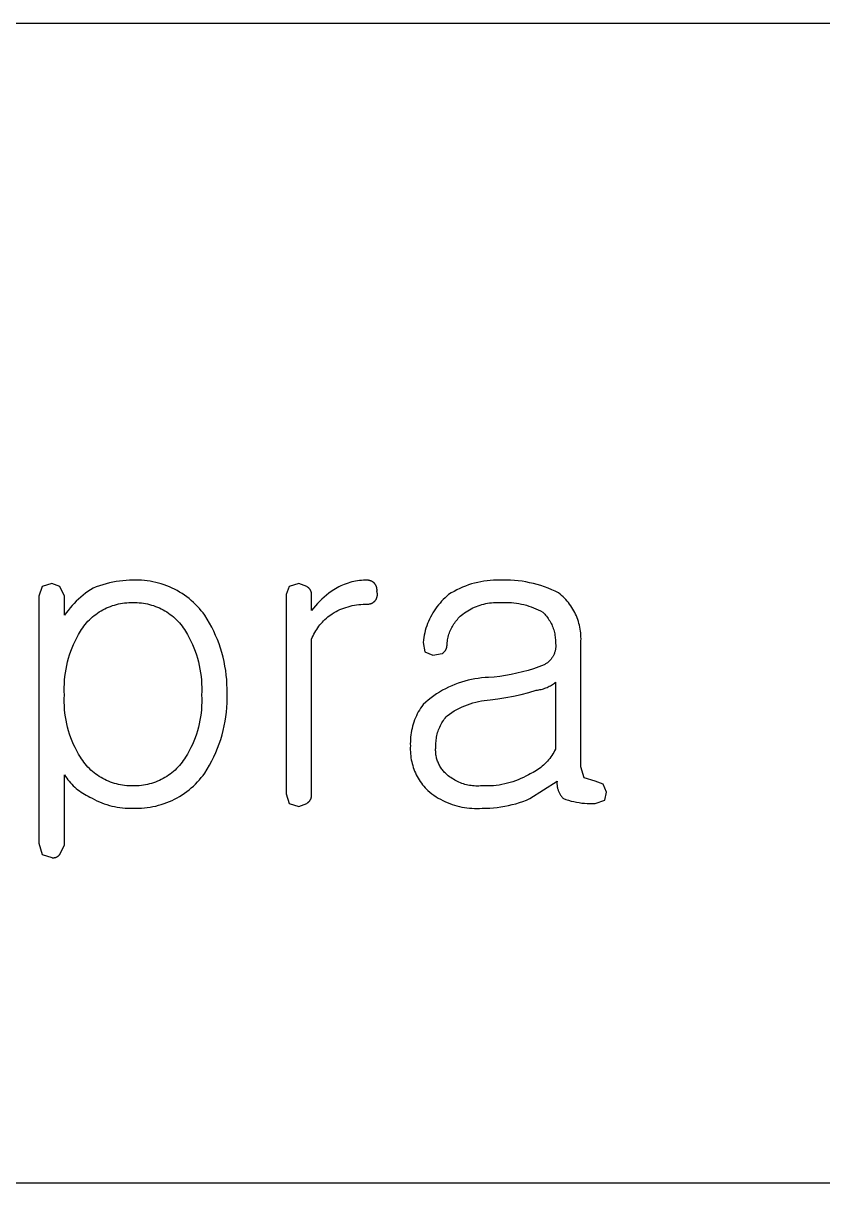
# Model space of a CAD drawing. Header units: millimetres. Extents: x 3033 to 5773, y 123 to 1487.
# Drawn here: x 5701.26 to 5727.12, y 236.56 to 274.06 of the extents above; entities that cross this region are included whole.
import ezdxf

# ---------------------------------------------------------------- set-up
doc = ezdxf.new("R2010")
doc.units = ezdxf.units.MM
doc.header["$MEASUREMENT"] = 0
doc.layers.add('TEX', color=70, linetype='Continuous')

msp = doc.modelspace()

# ---------------------------------------------------------------- linework, layer by layer
at = {"layer": 'TEX'}
for p, q in [((5394.391, 274.063), (5773.113, 274.063)), ((5701.874, 255.843), (5701.771, 255.534)), ((5702.183, 255.946), (5701.874, 255.843)), ((5702.441, 255.843), (5702.183, 255.946)), ((5702.596, 255.534), (5702.441, 255.843)), ((5703.523, 255.792), (5703.44, 255.739)), ((5703.626, 255.832), (5703.523, 255.792)), ((5703.73, 255.87), (5703.626, 255.832)), ((5703.835, 255.903), (5703.73, 255.87)), ((5703.941, 255.934), (5703.835, 255.903)), ((5704.047, 255.961), (5703.941, 255.934)), ((5704.155, 255.984), (5704.047, 255.961)), ((5704.264, 256.004), (5704.155, 255.984)), ((5704.373, 256.02), (5704.264, 256.004)), ((5704.482, 256.033), (5704.373, 256.02)), ((5704.592, 256.042), (5704.482, 256.033)), ((5704.702, 256.048), (5704.592, 256.042)), ((5704.812, 256.05), (5704.702, 256.048)), ((5704.905, 256.052), (5704.812, 256.05)), ((5704.998, 256.051), (5704.905, 256.052)), ((5705.09, 256.047), (5704.998, 256.051)), ((5705.183, 256.04), (5705.09, 256.047)), ((5705.275, 256.03), (5705.183, 256.04)), ((5705.367, 256.016), (5705.275, 256.03)), ((5705.458, 256), (5705.367, 256.016)), ((5705.549, 255.98), (5705.458, 256)), ((5705.639, 255.957), (5705.549, 255.98)), ((5705.728, 255.931), (5705.639, 255.957)), ((5705.816, 255.902), (5705.728, 255.931)), ((5705.904, 255.87), (5705.816, 255.902)), ((5705.99, 255.836), (5705.904, 255.87)), ((5706.074, 255.798), (5705.99, 255.836)), ((5706.158, 255.757), (5706.074, 255.798)), ((5706.24, 255.713), (5706.158, 255.757)), ((5709.864, 255.843), (5709.761, 255.586)), ((5710.173, 255.946), (5709.864, 255.843)), ((5710.431, 255.843), (5710.173, 255.946)), ((5710.439, 255.839), (5710.431, 255.843)), ((5710.447, 255.834), (5710.439, 255.839)), ((5710.456, 255.829), (5710.447, 255.834)), ((5710.464, 255.824), (5710.456, 255.829)), ((5710.471, 255.818), (5710.464, 255.824)), ((5710.479, 255.812), (5710.471, 255.818)), ((5710.486, 255.806), (5710.479, 255.812)), ((5710.494, 255.8), (5710.486, 255.806)), ((5710.501, 255.793), (5710.494, 255.8)), ((5710.507, 255.786), (5710.501, 255.793)), ((5710.514, 255.779), (5710.507, 255.786)), ((5710.52, 255.772), (5710.514, 255.779)), ((5710.526, 255.764), (5710.52, 255.772)), ((5710.532, 255.757), (5710.526, 255.764)), ((5710.537, 255.749), (5710.532, 255.757)), ((5711.361, 255.774), (5711.307, 255.74)), ((5711.416, 255.806), (5711.361, 255.774)), ((5711.471, 255.836), (5711.416, 255.806)), ((5711.528, 255.865), (5711.471, 255.836)), ((5711.586, 255.891), (5711.528, 255.865)), ((5711.645, 255.915), (5711.586, 255.891)), ((5711.704, 255.938), (5711.645, 255.915)), ((5711.764, 255.958), (5711.704, 255.938)), ((5711.825, 255.977), (5711.764, 255.958)), ((5711.886, 255.993), (5711.825, 255.977)), ((5711.948, 256.008), (5711.886, 255.993)), ((5712.01, 256.02), (5711.948, 256.008)), ((5712.073, 256.03), (5712.01, 256.02)), ((5712.136, 256.038), (5712.073, 256.03)), ((5712.199, 256.044), (5712.136, 256.038)), ((5712.262, 256.048), (5712.199, 256.044)), ((5712.326, 256.05), (5712.262, 256.048)), ((5712.389, 256.05), (5712.326, 256.05)), ((5712.4, 256.049), (5712.389, 256.05)), ((5712.411, 256.049), (5712.4, 256.049)), ((5712.422, 256.048), (5712.411, 256.049)), ((5712.432, 256.047), (5712.422, 256.048)), ((5712.443, 256.045), (5712.432, 256.047)), ((5712.454, 256.043), (5712.443, 256.045)), ((5712.464, 256.04), (5712.454, 256.043)), ((5712.475, 256.038), (5712.464, 256.04)), ((5712.485, 256.035), (5712.475, 256.038)), ((5712.495, 256.031), (5712.485, 256.035)), ((5712.505, 256.027), (5712.495, 256.031)), ((5712.515, 256.023), (5712.505, 256.027)), ((5712.525, 256.019), (5712.515, 256.023)), ((5712.535, 256.014), (5712.525, 256.019)), ((5712.544, 256.009), (5712.535, 256.014)), ((5712.553, 256.003), (5712.544, 256.009)), ((5712.563, 255.997), (5712.553, 256.003)), ((5712.571, 255.991), (5712.563, 255.997)), ((5712.58, 255.985), (5712.571, 255.991)), ((5712.588, 255.978), (5712.58, 255.985)), ((5712.597, 255.971), (5712.588, 255.978)), ((5712.605, 255.964), (5712.597, 255.971)), ((5712.612, 255.956), (5712.605, 255.964)), ((5712.62, 255.948), (5712.612, 255.956)), ((5712.627, 255.94), (5712.62, 255.948)), ((5712.634, 255.932), (5712.627, 255.94)), ((5712.64, 255.923), (5712.634, 255.932)), ((5712.647, 255.915), (5712.64, 255.923)), ((5712.653, 255.906), (5712.647, 255.915)), ((5712.658, 255.896), (5712.653, 255.906)), ((5712.664, 255.887), (5712.658, 255.896)), ((5712.669, 255.878), (5712.664, 255.887)), ((5712.673, 255.868), (5712.669, 255.878)), ((5712.678, 255.858), (5712.673, 255.868)), ((5712.682, 255.848), (5712.678, 255.858)), ((5712.685, 255.838), (5712.682, 255.848)), ((5712.689, 255.828), (5712.685, 255.838)), ((5712.692, 255.817), (5712.689, 255.828)), ((5712.694, 255.807), (5712.692, 255.817)), ((5712.697, 255.796), (5712.694, 255.807)), ((5712.698, 255.785), (5712.697, 255.796)), ((5712.7, 255.775), (5712.698, 255.785)), ((5712.701, 255.764), (5712.7, 255.775)), ((5712.702, 255.753), (5712.701, 255.764)), ((5712.702, 255.743), (5712.702, 255.753)), ((5715.377, 255.783), (5715.285, 255.738)), ((5715.471, 255.824), (5715.377, 255.783)), ((5715.566, 255.862), (5715.471, 255.824)), ((5715.662, 255.897), (5715.566, 255.862)), ((5715.76, 255.928), (5715.662, 255.897)), ((5715.858, 255.956), (5715.76, 255.928)), ((5715.957, 255.98), (5715.858, 255.956)), ((5716.058, 256.001), (5715.957, 255.98)), ((5716.158, 256.019), (5716.058, 256.001)), ((5716.26, 256.033), (5716.158, 256.019)), ((5716.362, 256.043), (5716.26, 256.033)), ((5716.464, 256.05), (5716.362, 256.043)), ((5716.566, 256.054), (5716.464, 256.05)), ((5716.669, 256.053), (5716.566, 256.054)), ((5716.771, 256.05), (5716.669, 256.053)), ((5716.896, 256.051), (5716.771, 256.05)), ((5717.02, 256.048), (5716.896, 256.051)), ((5717.145, 256.04), (5717.02, 256.048)), ((5717.269, 256.029), (5717.145, 256.04)), ((5717.393, 256.014), (5717.269, 256.029)), ((5717.516, 255.994), (5717.393, 256.014)), ((5717.638, 255.97), (5717.516, 255.994)), ((5717.76, 255.943), (5717.638, 255.97)), ((5717.88, 255.911), (5717.76, 255.943)), ((5718, 255.875), (5717.88, 255.911)), ((5718.118, 255.835), (5718, 255.875)), ((5718.234, 255.791), (5718.118, 255.835)), ((5718.35, 255.744), (5718.234, 255.791)), ((5701.771, 255.534), (5701.771, 247.544)), ((5702.596, 254.916), (5702.596, 255.534)), ((5703.049, 255.437), (5702.977, 255.369)), ((5703.123, 255.503), (5703.049, 255.437)), ((5703.199, 255.566), (5703.123, 255.503)), ((5703.277, 255.626), (5703.199, 255.566)), ((5703.357, 255.684), (5703.277, 255.626)), ((5703.44, 255.739), (5703.357, 255.684)), ((5706.32, 255.667), (5706.24, 255.713)), ((5706.399, 255.618), (5706.32, 255.667)), ((5706.476, 255.566), (5706.399, 255.618)), ((5706.551, 255.512), (5706.476, 255.566)), ((5706.624, 255.455), (5706.551, 255.512)), ((5706.696, 255.395), (5706.624, 255.455)), ((5706.765, 255.333), (5706.696, 255.395)), ((5709.761, 255.586), (5709.761, 249.142)), ((5710.542, 255.741), (5710.537, 255.749)), ((5710.547, 255.733), (5710.542, 255.741)), ((5710.552, 255.724), (5710.547, 255.733)), ((5710.556, 255.716), (5710.552, 255.724)), ((5710.561, 255.707), (5710.556, 255.716)), ((5710.564, 255.698), (5710.561, 255.707)), ((5710.568, 255.689), (5710.564, 255.698)), ((5710.571, 255.68), (5710.568, 255.689)), ((5710.574, 255.671), (5710.571, 255.68)), ((5710.576, 255.662), (5710.574, 255.671)), ((5710.579, 255.652), (5710.576, 255.662)), ((5710.581, 255.643), (5710.579, 255.652)), ((5710.582, 255.634), (5710.581, 255.643)), ((5710.583, 255.624), (5710.582, 255.634)), ((5710.584, 255.614), (5710.583, 255.624)), ((5710.585, 255.605), (5710.584, 255.614)), ((5710.585, 255.595), (5710.585, 255.605)), ((5710.585, 255.586), (5710.585, 255.595)), ((5710.585, 255.07), (5710.585, 255.586)), ((5710.918, 255.436), (5710.847, 255.367)), ((5710.992, 255.502), (5710.918, 255.436)), ((5711.067, 255.565), (5710.992, 255.502)), ((5711.145, 255.626), (5711.067, 255.565)), ((5711.225, 255.685), (5711.145, 255.626)), ((5711.307, 255.74), (5711.225, 255.685)), ((5712.624, 255.369), (5712.631, 255.377)), ((5712.631, 255.377), (5712.638, 255.385)), ((5712.638, 255.385), (5712.645, 255.393)), ((5712.645, 255.393), (5712.652, 255.402)), ((5712.652, 255.402), (5712.658, 255.41)), ((5712.658, 255.41), (5712.664, 255.419)), ((5712.664, 255.419), (5712.67, 255.429)), ((5712.67, 255.429), (5712.675, 255.438)), ((5712.675, 255.438), (5712.681, 255.447)), ((5712.681, 255.447), (5712.685, 255.457)), ((5712.685, 255.457), (5712.69, 255.467)), ((5712.69, 255.467), (5712.694, 255.477)), ((5712.694, 255.477), (5712.697, 255.487)), ((5712.697, 255.487), (5712.701, 255.497)), ((5712.699, 255.689), (5712.7, 255.699)), ((5712.702, 255.678), (5712.699, 255.689)), ((5712.7, 255.699), (5712.701, 255.71)), ((5712.701, 255.71), (5712.702, 255.721)), ((5712.701, 255.497), (5712.704, 255.508)), ((5712.702, 255.732), (5712.702, 255.743)), ((5712.702, 255.721), (5712.702, 255.732)), ((5712.705, 255.668), (5712.702, 255.678)), ((5712.704, 255.508), (5712.706, 255.518)), ((5712.707, 255.658), (5712.705, 255.668)), ((5712.706, 255.518), (5712.709, 255.529)), ((5712.709, 255.647), (5712.707, 255.658)), ((5712.711, 255.636), (5712.709, 255.647)), ((5712.709, 255.529), (5712.711, 255.539)), ((5712.713, 255.626), (5712.711, 255.636)), ((5712.711, 255.539), (5712.712, 255.55)), ((5712.712, 255.55), (5712.713, 255.561)), ((5712.714, 255.615), (5712.713, 255.626)), ((5712.713, 255.561), (5712.714, 255.572)), ((5712.714, 255.604), (5712.714, 255.615)), ((5712.715, 255.593), (5712.714, 255.604)), ((5712.714, 255.572), (5712.715, 255.582)), ((5712.715, 255.582), (5712.715, 255.593)), ((5714.845, 255.428), (5714.791, 255.371)), ((5714.901, 255.482), (5714.845, 255.428)), ((5714.959, 255.535), (5714.901, 255.482)), ((5715.018, 255.586), (5714.959, 255.535)), ((5715.105, 255.64), (5715.018, 255.586)), ((5715.194, 255.69), (5715.105, 255.64)), ((5715.285, 255.738), (5715.194, 255.69)), ((5718.463, 255.692), (5718.35, 255.744)), ((5718.575, 255.637), (5718.463, 255.692)), ((5718.624, 255.598), (5718.575, 255.637)), ((5718.672, 255.556), (5718.624, 255.598)), ((5718.719, 255.514), (5718.672, 255.556)), ((5718.764, 255.469), (5718.719, 255.514)), ((5718.808, 255.423), (5718.764, 255.469)), ((5718.85, 255.376), (5718.808, 255.423)), ((5718.89, 255.327), (5718.85, 255.376)), ((5702.713, 255.075), (5702.653, 254.996)), ((5702.775, 255.152), (5702.713, 255.075)), ((5702.84, 255.227), (5702.775, 255.152)), ((5702.907, 255.299), (5702.84, 255.227)), ((5702.977, 255.369), (5702.907, 255.299)), ((5703.665, 254.985), (5703.721, 255.023)), ((5703.721, 255.023), (5703.779, 255.058)), ((5703.779, 255.058), (5703.837, 255.092)), ((5703.837, 255.092), (5703.897, 255.123)), ((5703.897, 255.123), (5703.958, 255.152)), ((5703.958, 255.152), (5704.02, 255.179)), ((5704.02, 255.179), (5704.083, 255.204)), ((5704.083, 255.204), (5704.147, 255.227)), ((5704.147, 255.227), (5704.211, 255.247)), ((5704.211, 255.247), (5704.276, 255.266)), ((5704.276, 255.266), (5704.342, 255.281)), ((5704.342, 255.281), (5704.408, 255.295)), ((5704.408, 255.295), (5704.475, 255.306)), ((5704.475, 255.306), (5704.542, 255.315)), ((5704.542, 255.315), (5704.609, 255.322)), ((5704.609, 255.322), (5704.677, 255.326)), ((5704.677, 255.326), (5704.745, 255.328)), ((5704.745, 255.328), (5704.812, 255.328)), ((5704.812, 255.328), (5704.88, 255.328)), ((5704.88, 255.328), (5704.947, 255.326)), ((5704.947, 255.326), (5705.015, 255.322)), ((5705.015, 255.322), (5705.082, 255.315)), ((5705.082, 255.315), (5705.149, 255.306)), ((5705.149, 255.306), (5705.216, 255.295)), ((5705.216, 255.295), (5705.282, 255.281)), ((5705.282, 255.281), (5705.348, 255.266)), ((5705.348, 255.266), (5705.413, 255.247)), ((5705.413, 255.247), (5705.477, 255.227)), ((5705.477, 255.227), (5705.541, 255.204)), ((5705.541, 255.204), (5705.604, 255.179)), ((5705.604, 255.179), (5705.666, 255.152)), ((5705.666, 255.152), (5705.727, 255.123)), ((5705.727, 255.123), (5705.787, 255.092)), ((5705.787, 255.092), (5705.846, 255.058)), ((5705.846, 255.058), (5705.903, 255.023)), ((5705.903, 255.023), (5705.959, 254.985)), ((5706.832, 255.269), (5706.765, 255.333)), ((5706.897, 255.203), (5706.832, 255.269)), ((5706.959, 255.134), (5706.897, 255.203)), ((5707.019, 255.063), (5706.959, 255.134)), ((5707.077, 254.99), (5707.019, 255.063)), ((5710.647, 255.148), (5710.585, 255.07)), ((5710.711, 255.223), (5710.647, 255.148)), ((5710.778, 255.296), (5710.711, 255.223)), ((5710.847, 255.367), (5710.778, 255.296)), ((5711.255, 254.967), (5711.316, 255.003)), ((5711.316, 255.003), (5711.377, 255.037)), ((5711.377, 255.037), (5711.44, 255.068)), ((5711.44, 255.068), (5711.503, 255.098)), ((5711.503, 255.098), (5711.568, 255.125)), ((5711.568, 255.125), (5711.633, 255.15)), ((5711.633, 255.15), (5711.699, 255.173)), ((5711.699, 255.173), (5711.766, 255.194)), ((5711.766, 255.194), (5711.834, 255.213)), ((5711.834, 255.213), (5711.902, 255.229)), ((5711.902, 255.229), (5711.971, 255.243)), ((5711.971, 255.243), (5712.04, 255.254)), ((5712.04, 255.254), (5712.11, 255.263)), ((5712.11, 255.263), (5712.179, 255.27)), ((5712.179, 255.27), (5712.249, 255.275)), ((5712.249, 255.275), (5712.319, 255.277)), ((5712.319, 255.277), (5712.389, 255.276)), ((5712.389, 255.276), (5712.4, 255.276)), ((5712.4, 255.276), (5712.411, 255.276)), ((5712.411, 255.276), (5712.422, 255.277)), ((5712.422, 255.277), (5712.433, 255.278)), ((5712.433, 255.278), (5712.443, 255.279)), ((5712.443, 255.279), (5712.454, 255.281)), ((5712.454, 255.281), (5712.465, 255.283)), ((5712.465, 255.283), (5712.475, 255.285)), ((5712.475, 255.285), (5712.486, 255.288)), ((5712.486, 255.288), (5712.496, 255.291)), ((5712.496, 255.291), (5712.506, 255.294)), ((5712.506, 255.294), (5712.516, 255.298)), ((5712.516, 255.298), (5712.526, 255.302)), ((5712.526, 255.302), (5712.536, 255.307)), ((5712.536, 255.307), (5712.546, 255.312)), ((5712.546, 255.312), (5712.555, 255.317)), ((5712.555, 255.317), (5712.565, 255.322)), ((5712.565, 255.322), (5712.574, 255.328)), ((5712.574, 255.328), (5712.583, 255.334)), ((5712.583, 255.334), (5712.591, 255.34)), ((5712.591, 255.34), (5712.6, 255.347)), ((5712.6, 255.347), (5712.608, 255.354)), ((5712.608, 255.354), (5712.616, 255.361)), ((5712.616, 255.361), (5712.624, 255.369)), ((5714.551, 255.063), (5714.51, 254.997)), ((5714.595, 255.128), (5714.551, 255.063)), ((5714.641, 255.191), (5714.595, 255.128)), ((5714.689, 255.253), (5714.641, 255.191)), ((5714.739, 255.313), (5714.689, 255.253)), ((5714.791, 255.371), (5714.739, 255.313)), ((5715.531, 254.992), (5715.583, 255.028)), ((5715.583, 255.028), (5715.636, 255.062)), ((5715.636, 255.062), (5715.69, 255.094)), ((5715.69, 255.094), (5715.745, 255.124)), ((5715.745, 255.124), (5715.802, 255.152)), ((5715.802, 255.152), (5715.859, 255.178)), ((5715.859, 255.178), (5715.917, 255.202)), ((5715.917, 255.202), (5715.976, 255.225)), ((5715.976, 255.225), (5716.036, 255.245)), ((5716.036, 255.245), (5716.096, 255.263)), ((5716.096, 255.263), (5716.157, 255.279)), ((5716.157, 255.279), (5716.218, 255.293)), ((5716.218, 255.293), (5716.28, 255.305)), ((5716.28, 255.305), (5716.342, 255.315)), ((5716.342, 255.315), (5716.405, 255.322)), ((5716.405, 255.322), (5716.468, 255.328)), ((5716.468, 255.328), (5716.53, 255.331)), ((5716.53, 255.331), (5716.593, 255.332)), ((5716.593, 255.332), (5716.656, 255.331)), ((5716.656, 255.331), (5716.719, 255.328)), ((5716.719, 255.328), (5716.801, 255.331)), ((5716.801, 255.331), (5716.883, 255.332)), ((5716.883, 255.332), (5716.965, 255.33)), ((5716.965, 255.33), (5717.047, 255.325)), ((5717.047, 255.325), (5717.129, 255.317)), ((5717.129, 255.317), (5717.21, 255.307)), ((5717.21, 255.307), (5717.291, 255.294)), ((5717.291, 255.294), (5717.372, 255.278)), ((5717.372, 255.278), (5717.451, 255.26)), ((5717.451, 255.26), (5717.531, 255.238)), ((5717.531, 255.238), (5717.609, 255.215)), ((5717.609, 255.215), (5717.687, 255.188)), ((5717.687, 255.188), (5717.764, 255.159)), ((5717.764, 255.159), (5717.839, 255.128)), ((5717.839, 255.128), (5717.914, 255.094)), ((5717.914, 255.094), (5717.987, 255.058)), ((5717.987, 255.058), (5718.06, 255.019)), ((5718.06, 255.019), (5718.092, 254.987)), ((5718.929, 255.277), (5718.89, 255.327)), ((5718.966, 255.226), (5718.929, 255.277)), ((5719.001, 255.173), (5718.966, 255.226)), ((5719.034, 255.119), (5719.001, 255.173)), ((5719.066, 255.064), (5719.034, 255.119)), ((5719.096, 255.008), (5719.066, 255.064)), ((5719.123, 254.952), (5719.096, 255.008)), ((5702.653, 254.996), (5702.596, 254.916)), ((5703.268, 254.62), (5703.312, 254.672)), ((5703.312, 254.672), (5703.357, 254.722)), ((5703.357, 254.722), (5703.405, 254.77)), ((5703.405, 254.77), (5703.454, 254.817)), ((5703.454, 254.817), (5703.504, 254.862)), ((5703.504, 254.862), (5703.556, 254.905)), ((5703.556, 254.905), (5703.61, 254.946)), ((5703.61, 254.946), (5703.665, 254.985)), ((5705.959, 254.985), (5706.014, 254.946)), ((5706.014, 254.946), (5706.068, 254.905)), ((5706.068, 254.905), (5706.12, 254.862)), ((5706.12, 254.862), (5706.171, 254.817)), ((5706.171, 254.817), (5706.22, 254.77)), ((5706.22, 254.77), (5706.267, 254.722)), ((5706.267, 254.722), (5706.313, 254.672)), ((5706.313, 254.672), (5706.356, 254.62)), ((5707.132, 254.916), (5707.077, 254.99)), ((5707.211, 254.79), (5707.132, 254.916)), ((5707.286, 254.662), (5707.211, 254.79)), ((5707.356, 254.532), (5707.286, 254.662)), ((5710.857, 254.606), (5710.896, 254.652)), ((5710.896, 254.652), (5710.936, 254.697)), ((5710.936, 254.697), (5710.977, 254.74)), ((5710.977, 254.74), (5711.02, 254.782)), ((5711.02, 254.782), (5711.065, 254.822)), ((5711.065, 254.822), (5711.111, 254.861)), ((5711.111, 254.861), (5711.158, 254.898)), ((5711.158, 254.898), (5711.206, 254.933)), ((5711.206, 254.933), (5711.255, 254.967)), ((5714.338, 254.646), (5714.311, 254.573)), ((5714.368, 254.718), (5714.338, 254.646)), ((5714.4, 254.79), (5714.368, 254.718)), ((5714.434, 254.86), (5714.4, 254.79)), ((5714.471, 254.929), (5714.434, 254.86)), ((5714.51, 254.997), (5714.471, 254.929)), ((5715.163, 254.597), (5715.188, 254.636)), ((5715.188, 254.636), (5715.214, 254.674)), ((5715.214, 254.674), (5715.241, 254.712)), ((5715.241, 254.712), (5715.27, 254.748)), ((5715.27, 254.748), (5715.3, 254.784)), ((5715.3, 254.784), (5715.331, 254.819)), ((5715.331, 254.819), (5715.363, 254.852)), ((5715.363, 254.852), (5715.396, 254.884)), ((5715.396, 254.884), (5715.431, 254.916)), ((5715.431, 254.916), (5715.48, 254.955)), ((5715.48, 254.955), (5715.531, 254.992)), ((5718.092, 254.987), (5718.124, 254.954)), ((5718.124, 254.954), (5718.154, 254.92)), ((5718.154, 254.92), (5718.183, 254.885)), ((5718.183, 254.885), (5718.211, 254.849)), ((5718.211, 254.849), (5718.237, 254.812)), ((5718.237, 254.812), (5718.263, 254.774)), ((5718.263, 254.774), (5718.287, 254.735)), ((5718.287, 254.735), (5718.309, 254.695)), ((5718.309, 254.695), (5718.33, 254.655)), ((5718.33, 254.655), (5718.35, 254.614)), ((5719.149, 254.894), (5719.123, 254.952)), ((5719.173, 254.835), (5719.149, 254.894)), ((5719.195, 254.776), (5719.173, 254.835)), ((5719.215, 254.715), (5719.195, 254.776)), ((5719.232, 254.655), (5719.215, 254.715)), ((5719.248, 254.593), (5719.232, 254.655)), ((5702.994, 254.191), (5703.051, 254.297)), ((5703.051, 254.297), (5703.111, 254.4)), ((5703.111, 254.4), (5703.147, 254.457)), ((5703.147, 254.457), (5703.186, 254.513)), ((5703.186, 254.513), (5703.226, 254.567)), ((5703.226, 254.567), (5703.268, 254.62)), ((5706.356, 254.62), (5706.399, 254.567)), ((5706.399, 254.567), (5706.439, 254.513)), ((5706.439, 254.513), (5706.477, 254.457)), ((5706.477, 254.457), (5706.513, 254.4)), ((5706.513, 254.4), (5706.574, 254.297)), ((5706.574, 254.297), (5706.63, 254.191)), ((5707.422, 254.4), (5707.356, 254.532)), ((5707.484, 254.265), (5707.422, 254.4)), ((5707.541, 254.128), (5707.484, 254.265)), ((5710.608, 254.198), (5710.633, 254.252)), ((5710.633, 254.252), (5710.66, 254.306)), ((5710.66, 254.306), (5710.689, 254.359)), ((5710.689, 254.359), (5710.719, 254.41)), ((5710.719, 254.41), (5710.751, 254.461)), ((5710.751, 254.461), (5710.785, 254.511)), ((5710.785, 254.511), (5710.82, 254.559)), ((5710.82, 254.559), (5710.857, 254.606)), ((5714.228, 254.271), (5714.214, 254.194)), ((5714.245, 254.348), (5714.228, 254.271)), ((5714.264, 254.423), (5714.245, 254.348)), ((5714.286, 254.498), (5714.264, 254.423)), ((5714.311, 254.573), (5714.286, 254.498)), ((5715.004, 254.212), (5715.016, 254.257)), ((5715.016, 254.257), (5715.029, 254.301)), ((5715.029, 254.301), (5715.044, 254.345)), ((5715.044, 254.345), (5715.06, 254.389)), ((5715.06, 254.389), (5715.078, 254.432)), ((5715.078, 254.432), (5715.097, 254.474)), ((5715.097, 254.474), (5715.118, 254.516)), ((5715.118, 254.516), (5715.14, 254.556)), ((5715.14, 254.556), (5715.163, 254.597)), ((5718.35, 254.614), (5718.369, 254.572)), ((5718.369, 254.572), (5718.386, 254.53)), ((5718.386, 254.53), (5718.401, 254.487)), ((5718.401, 254.487), (5718.415, 254.444)), ((5718.415, 254.444), (5718.428, 254.4)), ((5718.428, 254.4), (5718.439, 254.356)), ((5718.439, 254.356), (5718.448, 254.311)), ((5718.448, 254.311), (5718.456, 254.266)), ((5718.456, 254.266), (5718.462, 254.221)), ((5719.261, 254.532), (5719.248, 254.593)), ((5719.273, 254.469), (5719.261, 254.532)), ((5719.282, 254.407), (5719.273, 254.469)), ((5719.289, 254.344), (5719.282, 254.407)), ((5719.294, 254.281), (5719.289, 254.344)), ((5719.297, 254.217), (5719.294, 254.281)), ((5702.845, 253.864), (5702.891, 253.975)), ((5702.891, 253.975), (5702.941, 254.084)), ((5702.941, 254.084), (5702.994, 254.191)), ((5706.63, 254.191), (5706.684, 254.084)), ((5706.684, 254.084), (5706.733, 253.975)), ((5706.733, 253.975), (5706.78, 253.864)), ((5707.594, 253.99), (5707.541, 254.128)), ((5707.641, 253.849), (5707.594, 253.99)), ((5710.585, 254.142), (5710.608, 254.198)), ((5710.585, 249.142), (5710.585, 254.142)), ((5714.202, 254.117), (5714.194, 254.039)), ((5714.194, 254.039), (5714.245, 253.73)), ((5714.214, 254.194), (5714.202, 254.117)), ((5714.952, 253.866), (5714.956, 253.878)), ((5714.956, 253.878), (5714.959, 253.889)), ((5714.959, 253.889), (5714.961, 253.901)), ((5714.961, 253.901), (5714.964, 253.913)), ((5714.964, 253.913), (5714.965, 253.924)), ((5714.965, 253.924), (5714.967, 253.936)), ((5714.967, 253.936), (5714.969, 253.983)), ((5714.969, 253.983), (5714.973, 254.029)), ((5714.973, 254.029), (5714.979, 254.075)), ((5714.979, 254.075), (5714.986, 254.121)), ((5714.986, 254.121), (5714.994, 254.166)), ((5714.994, 254.166), (5715.004, 254.212)), ((5718.462, 254.221), (5718.467, 254.176)), ((5718.467, 254.176), (5718.47, 254.13)), ((5718.47, 254.13), (5718.472, 254.085)), ((5718.472, 254.085), (5718.472, 254.039)), ((5718.472, 254.039), (5718.475, 254.016)), ((5718.475, 254.016), (5718.478, 253.992)), ((5718.478, 253.992), (5718.48, 253.968)), ((5718.48, 253.896), (5718.479, 253.872)), ((5718.48, 253.968), (5718.481, 253.944)), ((5718.481, 253.92), (5718.48, 253.896)), ((5718.481, 253.944), (5718.481, 253.92)), ((5719.298, 254.154), (5719.297, 254.217)), ((5719.297, 254.091), (5719.298, 254.154)), ((5719.297, 250.019), (5719.297, 254.091)), ((5702.698, 253.408), (5702.729, 253.524)), ((5702.729, 253.524), (5702.764, 253.638)), ((5702.764, 253.638), (5702.802, 253.752)), ((5702.802, 253.752), (5702.845, 253.864)), ((5706.78, 253.864), (5706.822, 253.752)), ((5706.822, 253.752), (5706.861, 253.638)), ((5706.861, 253.638), (5706.895, 253.524)), ((5706.895, 253.524), (5706.926, 253.408)), ((5707.684, 253.708), (5707.641, 253.849)), ((5707.723, 253.564), (5707.684, 253.708)), ((5707.756, 253.42), (5707.723, 253.564)), ((5714.245, 253.73), (5714.503, 253.627)), ((5714.503, 253.627), (5714.812, 253.678)), ((5714.812, 253.678), (5714.822, 253.685)), ((5714.822, 253.685), (5714.832, 253.692)), ((5714.832, 253.692), (5714.841, 253.7)), ((5714.841, 253.7), (5714.85, 253.708)), ((5714.85, 253.708), (5714.859, 253.716)), ((5714.859, 253.716), (5714.867, 253.724)), ((5714.867, 253.724), (5714.875, 253.733)), ((5714.875, 253.733), (5714.883, 253.742)), ((5714.883, 253.742), (5714.891, 253.751)), ((5714.891, 253.751), (5714.898, 253.76)), ((5714.898, 253.76), (5714.905, 253.77)), ((5714.905, 253.77), (5714.912, 253.78)), ((5714.912, 253.78), (5714.918, 253.79)), ((5714.918, 253.79), (5714.924, 253.8)), ((5714.924, 253.8), (5714.93, 253.811)), ((5714.93, 253.811), (5714.935, 253.822)), ((5714.935, 253.822), (5714.94, 253.832)), ((5714.94, 253.832), (5714.945, 253.844)), ((5714.945, 253.844), (5714.949, 253.855)), ((5714.949, 253.855), (5714.952, 253.866)), ((5718.346, 253.518), (5718.331, 253.499)), ((5718.36, 253.537), (5718.346, 253.518)), ((5718.373, 253.557), (5718.36, 253.537)), ((5718.386, 253.578), (5718.373, 253.557)), ((5718.398, 253.599), (5718.386, 253.578)), ((5718.409, 253.62), (5718.398, 253.599)), ((5718.419, 253.641), (5718.409, 253.62)), ((5718.429, 253.663), (5718.419, 253.641)), ((5718.437, 253.686), (5718.429, 253.663)), ((5718.445, 253.708), (5718.437, 253.686)), ((5718.453, 253.731), (5718.445, 253.708)), ((5718.459, 253.754), (5718.453, 253.731)), ((5718.465, 253.777), (5718.459, 253.754)), ((5718.47, 253.801), (5718.465, 253.777)), ((5718.474, 253.825), (5718.47, 253.801)), ((5718.477, 253.848), (5718.474, 253.825)), ((5718.479, 253.872), (5718.477, 253.848)), ((5702.628, 253.055), (5702.648, 253.174)), ((5702.648, 253.174), (5702.671, 253.291)), ((5702.671, 253.291), (5702.698, 253.408)), ((5706.926, 253.408), (5706.954, 253.291)), ((5706.954, 253.291), (5706.977, 253.174)), ((5706.977, 253.174), (5706.996, 253.055)), ((5707.785, 253.275), (5707.756, 253.42)), ((5707.809, 253.128), (5707.785, 253.275)), ((5707.827, 252.981), (5707.809, 253.128)), ((5717.585, 253.133), (5717.406, 253.083)), ((5717.762, 253.189), (5717.585, 253.133)), ((5717.938, 253.25), (5717.762, 253.189)), ((5718.111, 253.318), (5717.938, 253.25)), ((5718.132, 253.329), (5718.111, 253.318)), ((5718.153, 253.341), (5718.132, 253.329)), ((5718.173, 253.354), (5718.153, 253.341)), ((5718.193, 253.368), (5718.173, 253.354)), ((5718.212, 253.382), (5718.193, 253.368)), ((5718.231, 253.397), (5718.212, 253.382)), ((5718.249, 253.412), (5718.231, 253.397)), ((5718.267, 253.428), (5718.249, 253.412)), ((5718.284, 253.445), (5718.267, 253.428)), ((5718.3, 253.463), (5718.284, 253.445)), ((5718.316, 253.48), (5718.3, 253.463)), ((5718.331, 253.499), (5718.316, 253.48)), ((5702.594, 252.698), (5702.601, 252.817)), ((5702.601, 252.817), (5702.613, 252.937)), ((5702.613, 252.937), (5702.628, 253.055)), ((5706.996, 253.055), (5707.011, 252.937)), ((5707.011, 252.937), (5707.023, 252.817)), ((5707.023, 252.817), (5707.03, 252.698)), ((5707.841, 252.834), (5707.827, 252.981)), ((5707.85, 252.686), (5707.841, 252.834)), ((5715.432, 252.755), (5715.326, 252.72)), ((5715.538, 252.787), (5715.432, 252.755)), ((5715.646, 252.815), (5715.538, 252.787)), ((5715.755, 252.84), (5715.646, 252.815)), ((5715.864, 252.861), (5715.755, 252.84)), ((5715.974, 252.877), (5715.864, 252.861)), ((5716.085, 252.891), (5715.974, 252.877)), ((5716.196, 252.9), (5716.085, 252.891)), ((5716.307, 252.905), (5716.196, 252.9)), ((5716.492, 252.92), (5716.307, 252.905)), ((5716.677, 252.941), (5716.492, 252.92)), ((5716.861, 252.967), (5716.677, 252.941)), ((5717.044, 253), (5716.861, 252.967)), ((5717.226, 253.039), (5717.044, 253)), ((5717.406, 253.083), (5717.226, 253.039)), ((5718.441, 252.726), (5718.472, 252.751)), ((5718.472, 252.751), (5718.472, 250.586)), ((5702.591, 252.578), (5702.594, 252.698)), ((5702.591, 252.458), (5702.591, 252.578)), ((5702.596, 252.338), (5702.591, 252.458)), ((5707.033, 252.458), (5707.029, 252.338)), ((5707.03, 252.698), (5707.034, 252.578)), ((5707.034, 252.578), (5707.033, 252.458)), ((5707.854, 252.538), (5707.85, 252.686)), ((5707.853, 252.39), (5707.854, 252.538)), ((5707.855, 252.239), (5707.853, 252.39)), ((5714.724, 252.433), (5714.63, 252.373)), ((5714.82, 252.489), (5714.724, 252.433)), ((5714.918, 252.542), (5714.82, 252.489)), ((5715.018, 252.592), (5714.918, 252.542)), ((5715.119, 252.638), (5715.018, 252.592)), ((5715.222, 252.681), (5715.119, 252.638)), ((5715.326, 252.72), (5715.222, 252.681)), ((5717.362, 252.356), (5717.609, 252.42)), ((5717.609, 252.42), (5717.853, 252.493)), ((5717.853, 252.493), (5717.893, 252.498)), ((5717.893, 252.498), (5717.933, 252.504)), ((5717.933, 252.504), (5717.972, 252.511)), ((5717.972, 252.511), (5718.011, 252.52)), ((5718.011, 252.52), (5718.05, 252.53)), ((5718.05, 252.53), (5718.088, 252.542)), ((5718.088, 252.542), (5718.126, 252.555)), ((5718.126, 252.555), (5718.163, 252.569)), ((5718.163, 252.569), (5718.2, 252.584)), ((5718.2, 252.584), (5718.236, 252.601)), ((5718.236, 252.601), (5718.272, 252.619)), ((5718.272, 252.619), (5718.307, 252.638)), ((5718.307, 252.638), (5718.342, 252.658)), ((5718.342, 252.658), (5718.375, 252.679)), ((5718.375, 252.679), (5718.408, 252.702)), ((5718.408, 252.702), (5718.441, 252.726)), ((5702.59, 252.104), (5702.591, 252.221)), ((5702.594, 251.987), (5702.59, 252.104)), ((5702.591, 252.221), (5702.596, 252.338)), ((5707.029, 252.338), (5707.033, 252.221)), ((5707.034, 252.104), (5707.03, 251.987)), ((5707.033, 252.221), (5707.034, 252.104)), ((5707.844, 251.937), (5707.852, 252.088)), ((5707.852, 252.088), (5707.855, 252.239)), ((5714.194, 252.029), (5714.152, 251.971)), ((5714.276, 252.104), (5714.194, 252.029)), ((5714.361, 252.176), (5714.276, 252.104)), ((5714.448, 252.245), (5714.361, 252.176)), ((5714.538, 252.311), (5714.448, 252.245)), ((5714.63, 252.373), (5714.538, 252.311)), ((5715.539, 251.989), (5715.627, 252.023)), ((5715.627, 252.023), (5715.715, 252.054)), ((5715.715, 252.054), (5715.805, 252.082)), ((5715.805, 252.082), (5715.896, 252.107)), ((5715.896, 252.107), (5715.987, 252.129)), ((5715.987, 252.129), (5716.079, 252.147)), ((5716.079, 252.147), (5716.172, 252.163)), ((5716.172, 252.163), (5716.265, 252.175)), ((5716.265, 252.175), (5716.359, 252.184)), ((5716.359, 252.184), (5716.612, 252.214)), ((5716.612, 252.214), (5716.863, 252.253)), ((5716.863, 252.253), (5717.114, 252.3)), ((5717.114, 252.3), (5717.362, 252.356)), ((5702.601, 251.87), (5702.594, 251.987)), ((5702.613, 251.754), (5702.601, 251.87)), ((5702.628, 251.637), (5702.613, 251.754)), ((5702.647, 251.522), (5702.628, 251.637)), ((5706.996, 251.637), (5706.977, 251.522)), ((5707.012, 251.754), (5706.996, 251.637)), ((5707.023, 251.87), (5707.012, 251.754)), ((5707.03, 251.987), (5707.023, 251.87)), ((5707.79, 251.488), (5707.813, 251.637)), ((5707.813, 251.637), (5707.831, 251.787)), ((5707.831, 251.787), (5707.844, 251.937)), ((5713.974, 251.661), (5713.945, 251.596)), ((5714.005, 251.726), (5713.974, 251.661)), ((5714.038, 251.789), (5714.005, 251.726)), ((5714.074, 251.851), (5714.038, 251.789)), ((5714.112, 251.912), (5714.074, 251.851)), ((5714.152, 251.971), (5714.112, 251.912)), ((5714.904, 251.594), (5714.935, 251.631)), ((5714.935, 251.631), (5714.967, 251.668)), ((5714.967, 251.668), (5715.044, 251.722)), ((5715.044, 251.722), (5715.122, 251.774)), ((5715.122, 251.774), (5715.202, 251.823)), ((5715.202, 251.823), (5715.284, 251.868)), ((5715.284, 251.868), (5715.368, 251.911)), ((5715.368, 251.911), (5715.453, 251.952)), ((5715.453, 251.952), (5715.539, 251.989)), ((5702.67, 251.407), (5702.647, 251.522)), ((5702.698, 251.293), (5702.67, 251.407)), ((5702.729, 251.18), (5702.698, 251.293)), ((5706.927, 251.293), (5706.896, 251.18)), ((5706.954, 251.407), (5706.927, 251.293)), ((5706.977, 251.522), (5706.954, 251.407)), ((5707.728, 251.192), (5707.761, 251.339)), ((5707.761, 251.339), (5707.79, 251.488)), ((5713.834, 251.257), (5713.819, 251.187)), ((5713.851, 251.326), (5713.834, 251.257)), ((5713.871, 251.395), (5713.851, 251.326)), ((5713.893, 251.463), (5713.871, 251.395)), ((5713.918, 251.53), (5713.893, 251.463)), ((5713.945, 251.596), (5713.918, 251.53)), ((5714.692, 251.213), (5714.71, 251.258)), ((5714.71, 251.258), (5714.729, 251.303)), ((5714.729, 251.303), (5714.75, 251.347)), ((5714.75, 251.347), (5714.772, 251.39)), ((5714.772, 251.39), (5714.796, 251.433)), ((5714.796, 251.433), (5714.821, 251.474)), ((5714.821, 251.474), (5714.847, 251.515)), ((5714.847, 251.515), (5714.875, 251.555)), ((5714.875, 251.555), (5714.904, 251.594)), ((5702.764, 251.068), (5702.729, 251.18)), ((5702.802, 250.958), (5702.764, 251.068)), ((5702.845, 250.849), (5702.802, 250.958)), ((5706.822, 250.958), (5706.78, 250.849)), ((5706.861, 251.068), (5706.822, 250.958)), ((5706.896, 251.18), (5706.861, 251.068)), ((5707.599, 250.758), (5707.647, 250.901)), ((5707.647, 250.901), (5707.69, 251.046)), ((5707.69, 251.046), (5707.728, 251.192)), ((5713.783, 250.903), (5713.78, 250.832)), ((5713.788, 250.975), (5713.783, 250.903)), ((5713.796, 251.046), (5713.788, 250.975)), ((5713.806, 251.116), (5713.796, 251.046)), ((5713.819, 251.187), (5713.806, 251.116)), ((5714.61, 250.834), (5714.614, 250.883)), ((5714.614, 250.883), (5714.621, 250.931)), ((5714.621, 250.931), (5714.628, 250.979)), ((5714.628, 250.979), (5714.638, 251.027)), ((5714.638, 251.027), (5714.649, 251.074)), ((5714.649, 251.074), (5714.662, 251.121)), ((5714.662, 251.121), (5714.676, 251.167)), ((5714.676, 251.167), (5714.692, 251.213)), ((5702.891, 250.741), (5702.845, 250.849)), ((5702.94, 250.635), (5702.891, 250.741)), ((5702.994, 250.531), (5702.94, 250.635)), ((5703.051, 250.428), (5702.994, 250.531)), ((5706.63, 250.531), (5706.574, 250.428)), ((5706.684, 250.635), (5706.63, 250.531)), ((5706.734, 250.741), (5706.684, 250.635)), ((5706.78, 250.849), (5706.734, 250.741)), ((5707.488, 250.477), (5707.546, 250.617)), ((5707.546, 250.617), (5707.599, 250.758)), ((5713.779, 250.625), (5713.778, 250.561)), ((5713.778, 250.561), (5713.78, 250.497)), ((5713.78, 250.832), (5713.779, 250.76)), ((5713.779, 250.76), (5713.781, 250.689)), ((5713.781, 250.689), (5713.779, 250.625)), ((5714.598, 250.582), (5714.599, 250.618)), ((5714.598, 250.546), (5714.598, 250.582)), ((5714.599, 250.51), (5714.598, 250.546)), ((5714.599, 250.618), (5714.602, 250.653)), ((5714.601, 250.474), (5714.599, 250.51)), ((5714.602, 250.653), (5714.606, 250.689)), ((5714.606, 250.737), (5714.607, 250.786)), ((5714.606, 250.689), (5714.606, 250.737)), ((5714.607, 250.786), (5714.61, 250.834)), ((5718.445, 250.534), (5718.417, 250.482)), ((5718.472, 250.586), (5718.445, 250.534)), ((5703.111, 250.328), (5703.051, 250.428)), ((5703.147, 250.271), (5703.111, 250.328)), ((5703.186, 250.215), (5703.147, 250.271)), ((5703.226, 250.161), (5703.186, 250.215)), ((5703.268, 250.108), (5703.226, 250.161)), ((5706.399, 250.161), (5706.356, 250.108)), ((5706.439, 250.215), (5706.399, 250.161)), ((5706.477, 250.271), (5706.439, 250.215)), ((5706.513, 250.328), (5706.477, 250.271)), ((5706.574, 250.428), (5706.513, 250.328)), ((5707.288, 250.071), (5707.359, 250.204)), ((5707.359, 250.204), (5707.426, 250.339)), ((5707.426, 250.339), (5707.488, 250.477)), ((5713.78, 250.497), (5713.785, 250.433)), ((5713.785, 250.433), (5713.791, 250.369)), ((5713.791, 250.369), (5713.799, 250.306)), ((5713.799, 250.306), (5713.81, 250.243)), ((5713.81, 250.243), (5713.823, 250.18)), ((5713.823, 250.18), (5713.838, 250.118)), ((5714.604, 250.439), (5714.601, 250.474)), ((5714.609, 250.403), (5714.604, 250.439)), ((5714.615, 250.368), (5714.609, 250.403)), ((5714.622, 250.333), (5714.615, 250.368)), ((5714.63, 250.298), (5714.622, 250.333)), ((5714.64, 250.264), (5714.63, 250.298)), ((5714.65, 250.229), (5714.64, 250.264)), ((5714.662, 250.196), (5714.65, 250.229)), ((5714.675, 250.162), (5714.662, 250.196)), ((5714.689, 250.129), (5714.675, 250.162)), ((5714.704, 250.097), (5714.689, 250.129)), ((5718.171, 250.156), (5718.13, 250.114)), ((5718.211, 250.198), (5718.171, 250.156)), ((5718.249, 250.243), (5718.211, 250.198)), ((5718.286, 250.288), (5718.249, 250.243)), ((5718.321, 250.335), (5718.286, 250.288)), ((5718.355, 250.383), (5718.321, 250.335)), ((5718.387, 250.432), (5718.355, 250.383)), ((5718.417, 250.482), (5718.387, 250.432)), ((5702.596, 247.493), (5702.596, 249.761)), ((5702.596, 249.761), (5702.631, 249.706)), ((5703.312, 250.056), (5703.268, 250.108)), ((5703.357, 250.006), (5703.312, 250.056)), ((5703.405, 249.958), (5703.357, 250.006)), ((5703.454, 249.911), (5703.405, 249.958)), ((5703.504, 249.866), (5703.454, 249.911)), ((5703.556, 249.823), (5703.504, 249.866)), ((5703.61, 249.782), (5703.556, 249.823)), ((5703.665, 249.743), (5703.61, 249.782)), ((5706.014, 249.782), (5705.959, 249.743)), ((5706.068, 249.823), (5706.014, 249.782)), ((5706.12, 249.866), (5706.068, 249.823)), ((5706.171, 249.911), (5706.12, 249.866)), ((5706.22, 249.958), (5706.171, 249.911)), ((5706.267, 250.006), (5706.22, 249.958)), ((5706.313, 250.056), (5706.267, 250.006)), ((5706.356, 250.108), (5706.313, 250.056)), ((5707.077, 249.738), (5707.132, 249.812)), ((5707.132, 249.812), (5707.212, 249.94)), ((5707.212, 249.94), (5707.288, 250.071)), ((5713.838, 250.118), (5713.855, 250.056)), ((5713.855, 250.056), (5713.874, 249.995)), ((5713.874, 249.995), (5713.896, 249.935)), ((5713.896, 249.935), (5713.919, 249.876)), ((5713.919, 249.876), (5713.945, 249.817)), ((5713.945, 249.817), (5713.972, 249.759)), ((5713.972, 249.759), (5714.001, 249.702)), ((5714.721, 250.065), (5714.704, 250.097)), ((5714.738, 250.034), (5714.721, 250.065)), ((5714.757, 250.003), (5714.738, 250.034)), ((5714.776, 249.973), (5714.757, 250.003)), ((5714.797, 249.944), (5714.776, 249.973)), ((5714.818, 249.915), (5714.797, 249.944)), ((5714.841, 249.888), (5714.818, 249.915)), ((5714.864, 249.861), (5714.841, 249.888)), ((5714.888, 249.834), (5714.864, 249.861)), ((5714.914, 249.809), (5714.888, 249.834)), ((5714.94, 249.785), (5714.914, 249.809)), ((5714.967, 249.761), (5714.94, 249.785)), ((5715.006, 249.728), (5714.967, 249.761)), ((5717.596, 249.761), (5717.516, 249.716)), ((5717.649, 249.784), (5717.596, 249.761)), ((5717.702, 249.81), (5717.649, 249.784)), ((5717.754, 249.837), (5717.702, 249.81)), ((5717.805, 249.866), (5717.754, 249.837)), ((5717.855, 249.896), (5717.805, 249.866)), ((5717.904, 249.929), (5717.855, 249.896)), ((5717.951, 249.963), (5717.904, 249.929)), ((5717.998, 249.998), (5717.951, 249.963)), ((5718.043, 250.035), (5717.998, 249.998)), ((5718.087, 250.074), (5718.043, 250.035)), ((5718.13, 250.114), (5718.087, 250.074)), ((5719.4, 249.658), (5719.297, 250.019)), ((5702.631, 249.706), (5702.668, 249.652)), ((5702.668, 249.652), (5702.708, 249.6)), ((5702.708, 249.6), (5702.749, 249.549)), ((5702.749, 249.549), (5702.791, 249.499)), ((5702.791, 249.499), (5702.836, 249.451)), ((5702.836, 249.451), (5702.882, 249.405)), ((5702.882, 249.405), (5702.93, 249.36)), ((5703.721, 249.705), (5703.665, 249.743)), ((5703.779, 249.67), (5703.721, 249.705)), ((5703.837, 249.636), (5703.779, 249.67)), ((5703.897, 249.605), (5703.837, 249.636)), ((5703.958, 249.576), (5703.897, 249.605)), ((5704.02, 249.549), (5703.958, 249.576)), ((5704.083, 249.524), (5704.02, 249.549)), ((5704.147, 249.501), (5704.083, 249.524)), ((5704.211, 249.481), (5704.147, 249.501)), ((5704.276, 249.462), (5704.211, 249.481)), ((5704.342, 249.447), (5704.276, 249.462)), ((5704.408, 249.433), (5704.342, 249.447)), ((5704.475, 249.422), (5704.408, 249.433)), ((5704.542, 249.413), (5704.475, 249.422)), ((5704.609, 249.406), (5704.542, 249.413)), ((5704.677, 249.402), (5704.609, 249.406)), ((5704.745, 249.4), (5704.677, 249.402)), ((5704.812, 249.4), (5704.745, 249.4)), ((5704.88, 249.4), (5704.812, 249.4)), ((5704.947, 249.402), (5704.88, 249.4)), ((5705.015, 249.406), (5704.947, 249.402)), ((5705.082, 249.413), (5705.015, 249.406)), ((5705.149, 249.422), (5705.082, 249.413)), ((5705.216, 249.433), (5705.149, 249.422)), ((5705.282, 249.447), (5705.216, 249.433)), ((5705.348, 249.462), (5705.282, 249.447)), ((5705.413, 249.481), (5705.348, 249.462)), ((5705.477, 249.501), (5705.413, 249.481)), ((5705.541, 249.524), (5705.477, 249.501)), ((5705.604, 249.549), (5705.541, 249.524)), ((5705.666, 249.576), (5705.604, 249.549)), ((5705.727, 249.605), (5705.666, 249.576)), ((5705.787, 249.636), (5705.727, 249.605)), ((5705.846, 249.67), (5705.787, 249.636)), ((5705.903, 249.705), (5705.846, 249.67)), ((5705.959, 249.743), (5705.903, 249.705)), ((5706.696, 249.333), (5706.765, 249.395)), ((5706.765, 249.395), (5706.832, 249.459)), ((5706.832, 249.459), (5706.897, 249.526)), ((5706.897, 249.526), (5706.959, 249.594)), ((5706.959, 249.594), (5707.019, 249.665)), ((5707.019, 249.665), (5707.077, 249.738)), ((5714.001, 249.702), (5714.033, 249.646)), ((5714.033, 249.646), (5714.066, 249.592)), ((5714.066, 249.592), (5714.101, 249.538)), ((5714.101, 249.538), (5714.138, 249.486)), ((5714.138, 249.486), (5714.177, 249.435)), ((5714.177, 249.435), (5714.217, 249.385)), ((5714.217, 249.385), (5714.259, 249.337)), ((5715.046, 249.697), (5715.006, 249.728)), ((5715.087, 249.667), (5715.046, 249.697)), ((5715.129, 249.638), (5715.087, 249.667)), ((5715.172, 249.611), (5715.129, 249.638)), ((5715.216, 249.585), (5715.172, 249.611)), ((5715.261, 249.561), (5715.216, 249.585)), ((5715.307, 249.538), (5715.261, 249.561)), ((5715.353, 249.517), (5715.307, 249.538)), ((5715.401, 249.498), (5715.353, 249.517)), ((5715.448, 249.48), (5715.401, 249.498)), ((5715.497, 249.464), (5715.448, 249.48)), ((5715.545, 249.449), (5715.497, 249.464)), ((5715.595, 249.436), (5715.545, 249.449)), ((5715.644, 249.425), (5715.595, 249.436)), ((5715.694, 249.415), (5715.644, 249.425)), ((5715.745, 249.407), (5715.694, 249.415)), ((5715.795, 249.401), (5715.745, 249.407)), ((5715.846, 249.397), (5715.795, 249.401)), ((5715.897, 249.394), (5715.846, 249.397)), ((5715.948, 249.393), (5715.897, 249.394)), ((5715.999, 249.394), (5715.948, 249.393)), ((5716.05, 249.396), (5715.999, 249.394)), ((5716.101, 249.4), (5716.05, 249.396)), ((5716.192, 249.397), (5716.101, 249.4)), ((5716.284, 249.396), (5716.192, 249.397)), ((5716.376, 249.399), (5716.284, 249.396)), ((5716.467, 249.405), (5716.376, 249.399)), ((5716.559, 249.415), (5716.467, 249.405)), ((5716.65, 249.427), (5716.559, 249.415)), ((5716.74, 249.442), (5716.65, 249.427)), ((5716.83, 249.461), (5716.74, 249.442)), ((5716.919, 249.482), (5716.83, 249.461)), ((5717.008, 249.507), (5716.919, 249.482)), ((5717.095, 249.534), (5717.008, 249.507)), ((5717.182, 249.565), (5717.095, 249.534)), ((5717.267, 249.598), (5717.182, 249.565)), ((5717.351, 249.635), (5717.267, 249.598)), ((5717.434, 249.674), (5717.351, 249.635)), ((5717.516, 249.716), (5717.434, 249.674)), ((5717.647, 248.988), (5718.523, 249.555)), ((5718.521, 249.507), (5718.52, 249.483)), ((5718.52, 249.483), (5718.521, 249.459)), ((5718.522, 249.531), (5718.521, 249.507)), ((5718.521, 249.459), (5718.522, 249.435)), ((5718.523, 249.555), (5718.522, 249.531)), ((5718.522, 249.435), (5718.525, 249.411)), ((5718.525, 249.411), (5718.528, 249.387)), ((5718.528, 249.387), (5718.532, 249.364)), ((5719.761, 249.555), (5719.4, 249.658)), ((5720.018, 249.452), (5719.761, 249.555)), ((5720.121, 249.194), (5720.018, 249.452)), ((5702.93, 249.36), (5702.979, 249.317)), ((5702.979, 249.317), (5703.03, 249.276)), ((5703.03, 249.276), (5703.082, 249.236)), ((5703.082, 249.236), (5703.135, 249.199)), ((5703.135, 249.199), (5703.19, 249.163)), ((5703.19, 249.163), (5703.246, 249.129)), ((5703.246, 249.129), (5703.303, 249.097)), ((5703.303, 249.097), (5703.361, 249.067)), ((5703.361, 249.067), (5703.42, 249.039)), ((5703.42, 249.039), (5703.495, 248.997)), ((5706.158, 248.971), (5706.24, 249.015)), ((5706.24, 249.015), (5706.32, 249.061)), ((5706.32, 249.061), (5706.399, 249.11)), ((5706.399, 249.11), (5706.476, 249.162)), ((5706.476, 249.162), (5706.551, 249.217)), ((5706.551, 249.217), (5706.624, 249.273)), ((5706.624, 249.273), (5706.696, 249.333)), ((5709.761, 249.142), (5709.864, 248.833)), ((5710.568, 248.994), (5710.571, 249.004)), ((5710.571, 249.004), (5710.575, 249.014)), ((5710.575, 249.014), (5710.578, 249.025)), ((5710.578, 249.025), (5710.58, 249.035)), ((5710.58, 249.035), (5710.582, 249.046)), ((5710.582, 249.046), (5710.584, 249.056)), ((5710.584, 249.056), (5710.586, 249.067)), ((5710.586, 249.132), (5710.585, 249.142)), ((5710.587, 249.121), (5710.586, 249.132)), ((5710.586, 249.067), (5710.587, 249.078)), ((5710.588, 249.11), (5710.587, 249.121)), ((5710.587, 249.089), (5710.588, 249.099)), ((5710.587, 249.078), (5710.587, 249.089)), ((5710.588, 249.099), (5710.588, 249.11)), ((5714.259, 249.337), (5714.303, 249.291)), ((5714.303, 249.291), (5714.348, 249.245)), ((5714.348, 249.245), (5714.412, 249.193)), ((5714.412, 249.193), (5714.477, 249.143)), ((5714.477, 249.143), (5714.544, 249.095)), ((5714.544, 249.095), (5714.612, 249.05)), ((5714.612, 249.05), (5714.682, 249.007)), ((5714.682, 249.007), (5714.753, 248.966)), ((5718.532, 249.364), (5718.536, 249.34)), ((5718.536, 249.34), (5718.542, 249.317)), ((5718.542, 249.317), (5718.548, 249.294)), ((5718.548, 249.294), (5718.555, 249.271)), ((5718.555, 249.271), (5718.563, 249.248)), ((5718.563, 249.248), (5718.571, 249.226)), ((5718.571, 249.226), (5718.581, 249.204)), ((5718.581, 249.204), (5718.591, 249.182)), ((5718.591, 249.182), (5718.602, 249.16)), ((5718.602, 249.16), (5718.613, 249.139)), ((5718.613, 249.139), (5718.625, 249.119)), ((5718.625, 249.119), (5718.638, 249.099)), ((5718.638, 249.099), (5718.652, 249.079)), ((5718.652, 249.079), (5718.666, 249.06)), ((5718.666, 249.06), (5718.681, 249.041)), ((5718.681, 249.041), (5718.697, 249.023)), ((5718.697, 249.023), (5718.713, 249.005)), ((5718.713, 249.005), (5718.73, 248.988)), ((5720.07, 248.936), (5720.121, 249.194)), ((5703.495, 248.997), (5703.57, 248.956)), ((5703.57, 248.956), (5703.647, 248.919)), ((5703.647, 248.919), (5703.726, 248.883)), ((5703.726, 248.883), (5703.805, 248.851)), ((5703.805, 248.851), (5703.885, 248.821)), ((5703.885, 248.821), (5703.967, 248.794)), ((5703.967, 248.794), (5704.049, 248.77)), ((5704.049, 248.77), (5704.132, 248.748)), ((5704.132, 248.748), (5704.216, 248.73)), ((5704.216, 248.73), (5704.3, 248.714)), ((5704.3, 248.714), (5704.385, 248.701)), ((5704.385, 248.701), (5704.47, 248.691)), ((5704.47, 248.691), (5704.555, 248.683)), ((5704.555, 248.683), (5704.641, 248.679)), ((5704.641, 248.679), (5704.726, 248.677)), ((5704.726, 248.677), (5704.812, 248.678)), ((5704.812, 248.678), (5704.905, 248.676)), ((5704.905, 248.676), (5704.998, 248.677)), ((5704.998, 248.677), (5705.09, 248.681)), ((5705.09, 248.681), (5705.183, 248.688)), ((5705.183, 248.688), (5705.275, 248.698)), ((5705.275, 248.698), (5705.367, 248.712)), ((5705.367, 248.712), (5705.458, 248.728)), ((5705.458, 248.728), (5705.549, 248.748)), ((5705.549, 248.748), (5705.639, 248.771)), ((5705.639, 248.771), (5705.728, 248.797)), ((5705.728, 248.797), (5705.816, 248.826)), ((5705.816, 248.826), (5705.904, 248.858)), ((5705.904, 248.858), (5705.99, 248.893)), ((5705.99, 248.893), (5706.074, 248.93)), ((5706.074, 248.93), (5706.158, 248.971)), ((5709.864, 248.833), (5710.173, 248.73)), ((5710.173, 248.73), (5710.431, 248.833)), ((5710.431, 248.833), (5710.44, 248.839)), ((5710.44, 248.839), (5710.449, 248.844)), ((5710.449, 248.844), (5710.458, 248.851)), ((5710.458, 248.851), (5710.467, 248.857)), ((5710.467, 248.857), (5710.475, 248.864)), ((5710.475, 248.864), (5710.483, 248.871)), ((5710.483, 248.871), (5710.491, 248.878)), ((5710.491, 248.878), (5710.499, 248.886)), ((5710.499, 248.886), (5710.506, 248.893)), ((5710.506, 248.893), (5710.513, 248.902)), ((5710.513, 248.902), (5710.52, 248.91)), ((5710.52, 248.91), (5710.527, 248.918)), ((5710.527, 248.918), (5710.533, 248.927)), ((5710.533, 248.927), (5710.539, 248.936)), ((5710.539, 248.936), (5710.545, 248.945)), ((5710.545, 248.945), (5710.55, 248.955)), ((5710.55, 248.955), (5710.555, 248.964)), ((5710.555, 248.964), (5710.559, 248.974)), ((5710.559, 248.974), (5710.564, 248.984)), ((5710.564, 248.984), (5710.568, 248.994)), ((5714.753, 248.966), (5714.826, 248.928)), ((5714.826, 248.928), (5714.9, 248.892)), ((5714.9, 248.892), (5714.975, 248.859)), ((5714.975, 248.859), (5715.052, 248.828)), ((5715.052, 248.828), (5715.129, 248.8)), ((5715.129, 248.8), (5715.207, 248.775)), ((5715.207, 248.775), (5715.286, 248.752)), ((5715.286, 248.752), (5715.366, 248.732)), ((5715.366, 248.732), (5715.446, 248.715)), ((5715.446, 248.715), (5715.527, 248.701)), ((5715.527, 248.701), (5715.609, 248.689)), ((5715.609, 248.689), (5715.69, 248.68)), ((5715.69, 248.68), (5715.772, 248.674)), ((5715.772, 248.674), (5715.854, 248.671)), ((5715.854, 248.671), (5715.937, 248.671)), ((5715.937, 248.671), (5716.019, 248.673)), ((5716.019, 248.673), (5716.101, 248.678)), ((5716.101, 248.678), (5716.223, 248.679)), ((5716.223, 248.679), (5716.345, 248.683)), ((5716.345, 248.683), (5716.467, 248.691)), ((5716.467, 248.691), (5716.589, 248.704)), ((5716.589, 248.704), (5716.71, 248.72)), ((5716.71, 248.72), (5716.83, 248.74)), ((5716.83, 248.74), (5716.95, 248.764)), ((5716.95, 248.764), (5717.069, 248.792)), ((5717.069, 248.792), (5717.187, 248.823)), ((5717.187, 248.823), (5717.304, 248.859)), ((5717.304, 248.859), (5717.42, 248.898)), ((5717.42, 248.898), (5717.534, 248.941)), ((5717.534, 248.941), (5717.647, 248.988)), ((5718.73, 248.988), (5718.812, 248.959)), ((5718.812, 248.959), (5718.896, 248.932)), ((5718.896, 248.932), (5718.98, 248.909)), ((5718.98, 248.909), (5719.065, 248.889)), ((5719.065, 248.889), (5719.151, 248.871)), ((5719.151, 248.871), (5719.237, 248.857)), ((5719.237, 248.857), (5719.324, 248.845)), ((5719.324, 248.845), (5719.411, 248.837)), ((5719.411, 248.837), (5719.498, 248.831)), ((5719.498, 248.831), (5719.586, 248.829)), ((5719.586, 248.829), (5719.673, 248.83)), ((5719.673, 248.83), (5719.761, 248.833)), ((5719.761, 248.833), (5720.07, 248.936)), ((5701.771, 247.544), (5701.874, 247.184)), ((5701.874, 247.184), (5702.183, 247.081)), ((5702.383, 247.123), (5702.39, 247.128)), ((5702.39, 247.128), (5702.396, 247.133)), ((5702.396, 247.133), (5702.403, 247.139)), ((5702.403, 247.139), (5702.409, 247.145)), ((5702.409, 247.145), (5702.415, 247.151)), ((5702.415, 247.151), (5702.42, 247.157)), ((5702.42, 247.157), (5702.426, 247.163)), ((5702.426, 247.163), (5702.431, 247.17)), ((5702.431, 247.17), (5702.436, 247.177)), ((5702.436, 247.177), (5702.441, 247.184)), ((5702.441, 247.184), (5702.596, 247.493)), ((5702.183, 247.081), (5702.192, 247.079)), ((5702.192, 247.079), (5702.2, 247.077)), ((5702.2, 247.077), (5702.208, 247.076)), ((5702.208, 247.076), (5702.217, 247.075)), ((5702.217, 247.075), (5702.225, 247.075)), ((5702.225, 247.075), (5702.233, 247.075)), ((5702.233, 247.075), (5702.242, 247.075)), ((5702.242, 247.075), (5702.25, 247.075)), ((5702.25, 247.075), (5702.259, 247.075)), ((5702.259, 247.075), (5702.267, 247.076)), ((5702.267, 247.076), (5702.275, 247.078)), ((5702.275, 247.078), (5702.284, 247.079)), ((5702.284, 247.079), (5702.292, 247.081)), ((5702.292, 247.081), (5702.3, 247.083)), ((5702.3, 247.083), (5702.308, 247.085)), ((5702.308, 247.085), (5702.316, 247.088)), ((5702.316, 247.088), (5702.324, 247.091)), ((5702.324, 247.091), (5702.332, 247.094)), ((5702.332, 247.094), (5702.34, 247.097)), ((5702.34, 247.097), (5702.347, 247.101)), ((5702.347, 247.101), (5702.355, 247.105)), ((5702.355, 247.105), (5702.362, 247.109)), ((5702.362, 247.109), (5702.369, 247.113)), ((5702.369, 247.113), (5702.376, 247.118)), ((5702.376, 247.118), (5702.383, 247.123)), ((5394.391, 236.563), (5773.113, 236.563))]:
    msp.add_line(p, q, dxfattribs=at)

doc.saveas('drawing.dxf')
